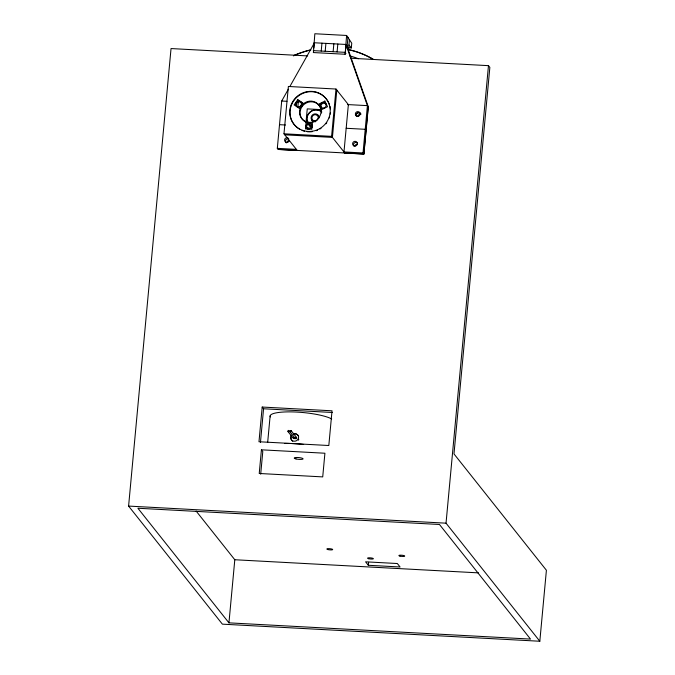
<?xml version="1.0" encoding="UTF-8"?>
<svg xmlns="http://www.w3.org/2000/svg" width="675" height="675" viewBox="0 0 675 675"><rect width="100%" height="100%" fill="white"/><g stroke="black" fill="none" stroke-linecap="round" stroke-linejoin="round"><path stroke-width="1.01" d="M350.781 58.236L488.472 65.652L489.847 67.382L453.988 453.912L546.404 570.257L539.823 641.25L222.387 624.156L128.596 506.081L171.037 48.558L307.682 55.915M228.943 622.848L137.903 508.241L439.467 524.483L530.508 639.09L228.943 622.848L234.799 559.744L196.155 511.093M346.68 47.807L346.857 45.841L368.238 106.675L363.85 154.001L278.142 149.386L277.315 148.348L281.703 101.022L288.326 89.252M297.186 150.415L283.981 133.793L288.377 86.468L335.99 89.032L348.536 104.828M262.195 407.042L258.981 441.754L328.818 445.517L332.032 410.805L262.195 407.042L263.571 408.772L260.449 442.462M261.419 449.812L259.225 473.479L322.718 476.896L324.911 453.229L261.419 449.812L262.794 451.541L260.693 474.179M297.886 106.718L298.367 101.486M267.671 442.403L270.127 415.935M306.053 121.829L307.252 108.877L321.292 109.637M368.238 106.675L367.411 105.638L346.03 44.795L345.153 54.262L313.411 52.557L314.845 33.75L346.596 35.463L351.751 43.2L351.312 47.933L348.933 47.807M306.197 127.828L306.442 125.128M313.411 52.557L313.554 50.979M313.833 48.018L314.196 44.078M321.216 51.055L321.95 43.166M325.19 51.275L325.915 43.386M333.121 51.697L333.855 43.808M337.095 51.916L337.821 44.027M344.798 152.98L331.602 136.358L335.99 89.032M336.817 90.07L332.421 137.396L284.808 134.831M346.596 35.463L345.153 54.262M349.397 40.238L348.562 49.224L347.136 46.187L347.971 37.192M348.368 104.608L343.98 151.943L363.023 152.963L363.85 154.001M363.023 152.963L367.411 105.638L347.558 104.566M368.297 106.743L363.901 154.077L344.858 153.048M368.339 565.279L365.588 561.819L397.33 563.524L400.081 566.992L368.339 565.279L368.609 562.317M539.823 641.25L446.032 523.176L488.472 65.652M293.33 437.721L294.216 438.733L294.806 437.602M295.338 437.636C294.452 439.265 297.608 439.037 296.595 437.535L291.094 430.616L289.972 430.549L289.87 431.671L295.372 438.59M289.853 86.535L314.288 43.09M301.438 106.785L302.493 105.275M293.212 433.704L295.945 433.578L298.215 435.586A4.025 3.94 -12.3 0 1 297.844 439.526C296.249 441.88 292.199 441.847 290.967 439.155A4.008 3.729 -53.2 0 1 291.338 435.206M314.018 42.744L345.76 44.449L347.136 46.187M313.284 50.633L345.026 52.338L345.946 53.494M281.703 101.022L286.934 101.301M308.424 123.424L310.238 123.517M279.509 124.689L285.525 125.01M346.174 128.275L365.217 129.305L366.044 130.343M306.501 127.862L311.512 128.132M283.981 133.793L331.602 136.358M277.315 148.348L296.359 149.377M278.193 149.462L297.236 150.483M263.571 408.772L332.37 412.476M128.596 506.081L446.032 523.176M234.799 559.744L478.575 572.873M296.055 437.273L296.595 437.535M300.071 101.461L301.809 102.617M289.87 431.671L290.993 431.73L291.094 430.616M287.963 431.57C291.018 432.413 287.575 428.423 287.963 431.57L293.465 438.488M348.958 44.963L351.312 47.933M320.06 105.57L321.393 108.388M354.949 145.969A2.43 2.337 -38.5 0 1 357.286 144.163M353.725 145.96A2.43 2.337 -38.5 0 1 357.539 143.024M286.284 142.957A2.43 2.337 -38.5 0 1 288.79 138.881M286.875 142.568A2.43 2.337 -38.5 0 1 289.001 140.527M357.649 116.497A2.43 2.337 -38.5 0 1 360.399 114.446M356.687 116.513A2.43 2.337 -38.5 0 1 357.505 113.02A2.43 2.337 -38.5 0 1 360.863 114.151M349.642 55.856A80.873 77.794 -38.5 0 1 358.417 58.733M293.482 55.679A87.345 84.021 -38.5 0 1 310.694 49.849M348.233 49.52A87.345 84.021 -38.5 0 1 372.971 59.13M293.591 55.822A87.345 84.021 -38.5 0 1 302.062 52.464M302.923 52.178A87.345 84.021 -38.5 0 1 310.804 49.984M348.342 49.663A87.345 84.021 -38.5 0 1 373.081 59.273M270.346 416.948A32.349 6.505 5.3 0 1 293.642 411.944A32.349 6.505 5.3 0 1 331.678 418.922M284.648 443.441A32.349 6.505 5.3 0 1 303.649 444.462M298.789 439.265A4.042 3.907 -34.3 0 1 298.299 440.193M292.722 441.315A4.042 3.907 -34.3 0 1 291.769 435.839M293.355 434.481A4.042 3.907 -34.3 0 1 298.662 436.244M315.841 121.66A4.042 3.89 -38.5 0 1 311.116 118.387A4.042 3.89 -38.5 0 1 314.997 113.873A4.042 3.89 -38.5 0 1 319.047 117.939M312.069 126.579A8.893 8.556 -38.5 0 1 309.015 124.462M307.749 122.622A8.893 8.556 -38.5 0 1 321.705 112.025M313.402 121.871A4.042 3.89 -38.5 0 1 311.715 119.416M316.913 114.725A4.042 3.89 -38.5 0 1 319.207 116.64M310.39 126.2A8.893 8.556 -38.5 0 1 309.125 124.352M312.474 127.322A9.222 8.868 -38.5 0 1 308.374 124.183M307.53 122.664A9.222 8.868 -38.5 0 1 321.621 111.653M310.34 126.537A9.222 8.868 -38.5 0 1 308.357 123.702M308.045 122.884A9.222 8.868 -38.5 0 1 307.69 121.171M356.628 116.446A2.43 2.337 -38.5 0 1 357.446 112.944A2.43 2.337 -38.5 0 1 360.813 114.083M289.339 140.332A2.43 2.337 -38.5 0 1 286.386 142.349A2.43 2.337 -38.5 0 1 284.723 139.328A2.43 2.337 -38.5 0 1 287.972 137.835M322.186 108.397A2.911 2.801 -38.5 0 1 322.009 103.899A2.911 2.801 -38.5 0 1 326.447 104.735M297.439 107.063A2.911 2.801 -38.5 0 1 297.675 102.271A2.911 2.801 -38.5 0 1 301.961 104.347M299.675 129.246A20.545 19.761 -38.5 0 1 297.835 96.39A20.545 19.761 -38.5 0 1 329.594 105.097M329.948 106.346A20.545 19.761 -38.5 0 1 330.396 108.911M330.421 112.843A20.545 19.761 -38.5 0 1 330.252 114.151M329.67 116.733A20.545 19.761 -38.5 0 1 329.248 117.99M326.784 122.715A20.545 19.761 -38.5 0 1 325.991 123.795M321.055 128.318A20.545 19.761 -38.5 0 1 319.916 129.018M317.512 130.207A20.545 19.761 -38.5 0 1 316.254 130.688M312.373 131.625A20.545 19.761 -38.5 0 1 307.091 131.684M304.509 131.195A20.545 19.761 -38.5 0 1 302.02 130.385M305.387 121.863A10.918 10.505 -38.5 0 1 303.936 104.515A10.918 10.505 -38.5 0 1 320.937 108.472M321.216 109.35A10.918 10.505 -38.5 0 1 321.528 113.029M307.083 122.588A10.918 10.505 -38.5 0 1 306.222 122.259M308.273 129.262A2.911 2.801 -38.5 0 1 307.657 124.529A2.911 2.801 -38.5 0 1 312.272 125.82M306.062 122.631L305.48 128.942L311.825 129.288L312.407 122.977L306.062 122.631M297.785 99.622L294.106 104.912L299.312 108.363L302.991 103.072L297.785 99.622M324.852 101.081L319.064 103.933L321.73 109.569L327.518 106.718L324.852 101.081M296.03 458.932A4.447 0.894 5.3 0 0 303.067 458.941A4.447 0.894 5.3 0 0 296.899 457.464A4.447 0.894 5.3 0 0 296.03 458.932M399.954 556.099A2.911 0.582 5.3 0 0 404.679 556.175A2.911 0.582 5.3 0 0 400.849 555.171A2.911 0.582 5.3 0 0 399.954 556.099M368.618 558.714A2.911 0.582 5.3 0 0 373.343 558.79A2.911 0.582 5.3 0 0 369.503 557.795A2.911 0.582 5.3 0 0 368.618 558.714M327.923 549.568A2.911 0.582 5.3 0 0 332.648 549.636A2.911 0.582 5.3 0 0 328.809 548.64A2.911 0.582 5.3 0 0 327.923 549.568M314.854 120.977A3.232 3.113 -38.5 0 0 317.933 116.319A3.232 3.113 -38.5 0 0 312.432 116.159A3.232 3.113 -38.5 0 0 314.854 120.977M354.94 146.062A2.43 2.337 -38.5 0 0 357.083 142.467A2.43 2.337 -38.5 0 0 352.941 142.552A2.43 2.337 -38.5 0 0 354.94 146.062M357.978 116.303A2.43 2.337 -38.5 0 0 359.691 112.506A2.43 2.337 -38.5 0 0 355.573 113.054A2.43 2.337 -38.5 0 0 357.978 116.303M323.527 108.152A2.911 2.801 -38.5 0 0 325.645 103.621A2.911 2.801 -38.5 0 0 320.692 104.212A2.911 2.801 -38.5 0 0 323.527 108.152M298.789 106.819A2.911 2.801 -38.5 0 0 300.907 102.288A2.911 2.801 -38.5 0 0 295.954 102.878A2.911 2.801 -38.5 0 0 298.789 106.819M311.15 122.344A10.918 10.505 -38.5 0 0 319.106 105.359A10.918 10.505 -38.5 0 0 300.535 107.578A10.918 10.505 -38.5 0 0 311.15 122.344M312.095 131.279A20.545 19.761 -38.5 0 0 326.371 99.014A20.545 19.761 -38.5 0 0 291.499 103.942A20.545 19.761 -38.5 0 0 312.095 131.279M309.184 128.782A2.911 2.801 -38.5 0 0 311.302 124.251A2.911 2.801 -38.5 0 0 306.349 124.841A2.911 2.801 -38.5 0 0 309.184 128.782"/></g></svg>
